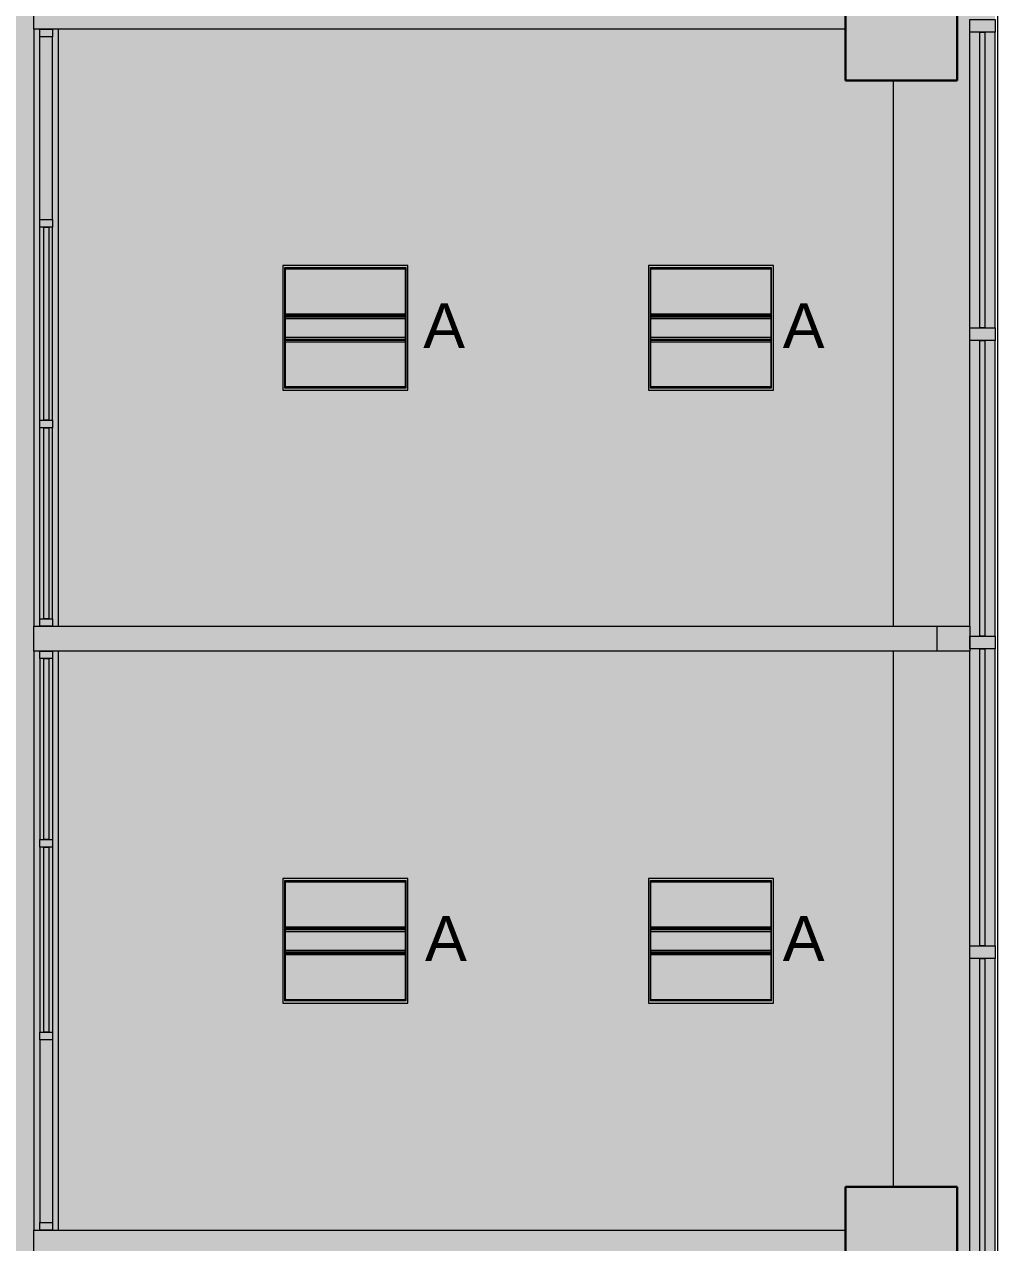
# Model space of a CAD drawing. Header units: inches. Extents: x -1196 to 1003, y -7097 to -4899.
# Drawn here: x 811.2 to 1002.9, y -6718.3 to -6478.2 of the extents above; entities that cross this region are included whole.
import ezdxf

# ---------------------------------------------------------------- set-up
doc = ezdxf.new("R2010")
doc.units = ezdxf.units.IN
doc.header["$MEASUREMENT"] = 0
for name, color, linetype, lineweight in [('A-CLNG', 13, 'Continuous', 13), ('A-DETL-GENF', 92, 'Continuous', 9), ('A-FLOR', 192, 'Continuous', 13), ('A-GLAZ-CURT', 52, 'Continuous', 9), ('A-GLAZ-CWMG', 51, 'Continuous', 9), ('A-WALL', 113, 'Continuous', 9), ('E-LITE-EQPM', 33, 'Continuous', 9), ('E-LITE-EQPM-IDEN', 33, 'Continuous', 9), ('S-COLS', 52, 'Continuous', 9)]:
    doc.layers.add(name, color=color, linetype=linetype, lineweight=lineweight)
doc.styles.add('Arial', font='arial.ttf', dxfattribs={"height": 8.851796})

# ---------------------------------------------------------------- blocks, each defined once
blk = doc.blocks.new('Concrete-Rectangular-Column - 24 X 24-5087837-FIRST FLOOR RCP')
at = {"layer": 'S-COLS', "lineweight": 30}
for p, q in [((-11, 11), (11, 11)), ((-11, -11), (-11, 11)), ((11, 11), (11, -11)), ((11, -11), (-11, -11))]:
    blk.add_line(p, q, dxfattribs=at)
blk = doc.blocks.new('Rectangular Mullion - 2_5_ x 5_ rectangular-V32-FIRST FLOOR RCP')
at = {"layer": 'A-GLAZ-CWMG'}
for p, q in [((439.92, -5859.78), (381.67, -5859.78)), ((439.92, -5864.78), (381.67, -5864.78))]:
    blk.add_line(p, q, dxfattribs=at)
blk = doc.blocks.new('System Panel - Glazed-5271095-FIRST FLOOR RCP')
at = {"layer": 'A-GLAZ-CURT', "lineweight": 13}
for p, q in [((-29.125, -0.5), (-29.125, 0.5)), ((-29.125, 0.5), (29.125, 0.5)), ((29.125, 0.5), (29.125, -0.5)), ((29.125, -0.5), (-29.125, -0.5))]:
    blk.add_line(p, q, dxfattribs=at)
blk = doc.blocks.new('Rectangular Mullion - 2_5_ x 5_ rectangular-V42-FIRST FLOOR RCP')
at = {"layer": 'A-GLAZ-CWMG'}
for p, q in [((997.44, -6596.84), (997.44, -6540.53)), ((1002.44, -6598.78), (1002.44, -6540.53))]:
    blk.add_line(p, q, dxfattribs=at)
blk = doc.blocks.new('Rectangular Mullion - 2_5_ x 5_ rectangular-V43-FIRST FLOOR RCP')
at = {"layer": 'A-GLAZ-CWMG'}
for p, q in [((997.44, -6659.78), (997.44, -6601.71)), ((1002.44, -6659.78), (1002.44, -6601.28))]:
    blk.add_line(p, q, dxfattribs=at)
blk = doc.blocks.new('System Panel - Glazed-5271094-FIRST FLOOR RCP')
at = {"layer": 'A-GLAZ-CURT', "lineweight": 13}
for p, q in [((-29.25, -0.5), (-29.25, 0.5)), ((-29.25, 0.5), (29.25, 0.5)), ((29.25, 0.5), (29.25, -0.5)), ((29.25, -0.5), (-29.25, -0.5))]:
    blk.add_line(p, q, dxfattribs=at)
blk = doc.blocks.new('Rectangular Mullion - 2_5_ x 5_ rectangular-V21-FIRST FLOOR RCP')
at = {"layer": 'A-GLAZ-CWMG'}
for p, q in [((37.44, -5031.53), (37.44, -4973.03)), ((42.44, -5031.53), (42.44, -4973.03))]:
    blk.add_line(p, q, dxfattribs=at)
blk = doc.blocks.new('Rectangular Mullion - 2_5_ x 5_ rectangular-5269403-FIRST FLOOR RCP')
at = {"layer": 'A-GLAZ-CWMG', "lineweight": 20}
for p, q in [((1.25, 2.5), (-1.25, 2.5)), ((-1.25, 2.5), (-1.25, -2.5)), ((1.25, -2.5), (1.25, 2.5)), ((-1.25, -2.5), (1.25, -2.5))]:
    blk.add_line(p, q, dxfattribs=at)
blk = doc.blocks.new('Rectangular Mullion - 1_5_ x 2_5_ rectangular-5258935-FIRST FLOOR RCP')
at = {"layer": 'A-GLAZ-CWMG'}
for p, q in [((-513.1, -5083.05), (-477.1, -5083.05)), ((-513.1, -5085.55), (-477.1, -5085.55))]:
    blk.add_line(p, q, dxfattribs=at)
blk = doc.blocks.new('Rectangular Mullion - 1_5_ x 2_5_ rectangular-5299781-FIRST FLOOR RCP')
at = {"layer": 'A-GLAZ-CWMG', "lineweight": 20}
for p, q in [((-1.5, 1.25), (0, 1.25)), ((-1.5, -1.25), (-1.5, 1.25)), ((0, 1.25), (0, -1.25)), ((0, -1.25), (-1.5, -1.25))]:
    blk.add_line(p, q, dxfattribs=at)
blk = doc.blocks.new('Rectangular Mullion - 1_5_ x 2_5_ rectangular-5260993-FIRST FLOOR RCP')
at = {"layer": 'A-GLAZ-CWMG'}
for p, q in [((814.28, -6556.21), (814.28, -6518.21)), ((816.78, -6556.21), (816.78, -6518.21))]:
    blk.add_line(p, q, dxfattribs=at)
blk = doc.blocks.new('System Panel - Glazed-5299832-FIRST FLOOR RCP')
at = {"layer": 'A-GLAZ-CURT', "lineweight": 13}
for p, q in [((-18.8125, -0.5), (-18.8125, 0.5)), ((-18.8125, 0.5), (18.8125, 0.5)), ((18.8125, 0.5), (18.8125, -0.5)), ((18.8125, -0.5), (-18.8125, -0.5))]:
    blk.add_line(p, q, dxfattribs=at)
blk = doc.blocks.new('Rectangular Mullion - 1_5_ x 2_5_ rectangular-5299771-FIRST FLOOR RCP')
at = {"layer": 'A-GLAZ-CWMG', "lineweight": 20}
for p, q in [((0.75, 1.25), (-0.75, 1.25)), ((-0.75, 1.25), (-0.75, -1.25)), ((0.75, -1.25), (0.75, 1.25)), ((-0.75, -1.25), (0.75, -1.25))]:
    blk.add_line(p, q, dxfattribs=at)
blk = doc.blocks.new('Rectangular Mullion - 1_5_ x 2_5_ rectangular-5299784-FIRST FLOOR RCP')
at = {"layer": 'A-GLAZ-CWMG', "lineweight": 20}
for p, q in [((0, 1.25), (-1.5, 1.25)), ((-1.5, 1.25), (-1.5, -1.25)), ((0, -1.25), (0, 1.25)), ((-1.5, -1.25), (0, -1.25))]:
    blk.add_line(p, q, dxfattribs=at)
blk = doc.blocks.new('System Panel - Glazed-5299833-FIRST FLOOR RCP')
at = {"layer": 'A-GLAZ-CURT', "lineweight": 13}
for p, q in [((-19, -0.5), (-19, 0.5)), ((-19, 0.5), (19, 0.5)), ((19, 0.5), (19, -0.5)), ((19, -0.5), (-19, -0.5))]:
    blk.add_line(p, q, dxfattribs=at)
blk = doc.blocks.new('Rectangular Mullion - 1_5_ x 2_5_ rectangular-5260996-FIRST FLOOR RCP')
at = {"layer": 'A-GLAZ-CWMG'}
for p, q in [((814.28, -6595.34), (814.28, -6557.71)), ((816.78, -6595.34), (816.78, -6557.71))]:
    blk.add_line(p, q, dxfattribs=at)
blk = doc.blocks.new('Rectangular Mullion - 1_5_ x 2_5_ rectangular-5299811-FIRST FLOOR RCP')
at = {"layer": 'A-GLAZ-CWMG', "lineweight": 20}
for p, q in [((0.75, 1.25), (-0.75, 1.25)), ((-0.75, 1.25), (-0.75, -1.25)), ((0.75, -1.25), (0.75, 1.25)), ((-0.75, -1.25), (0.75, -1.25))]:
    blk.add_line(p, q, dxfattribs=at)
blk = doc.blocks.new('Rectangular Mullion - 1_5_ x 2_5_ rectangular-5258732-FIRST FLOOR RCP')
at = {"layer": 'A-GLAZ-CWMG'}
for p, q in [((-281.79, -5083.05), (-317.79, -5083.05)), ((-281.79, -5085.55), (-317.79, -5085.55))]:
    blk.add_line(p, q, dxfattribs=at)
blk = doc.blocks.new('Rectangular Mullion - 1_5_ x 2_5_ rectangular-5299777-FIRST FLOOR RCP')
at = {"layer": 'A-GLAZ-CWMG', "lineweight": 20}
for p, q in [((-1.5, 1.25), (0, 1.25)), ((-1.5, -1.25), (-1.5, 1.25)), ((0, 1.25), (0, -1.25)), ((0, -1.25), (-1.5, -1.25))]:
    blk.add_line(p, q, dxfattribs=at)
blk = doc.blocks.new('Rectangular Mullion - 1_5_ x 2_5_ rectangular-4941403-FIRST FLOOR RCP')
at = {"layer": 'A-GLAZ-CWMG'}
for p, q in [((-1006.07, -5432.17), (-1006.07, -5468.67)), ((-1003.57, -5432.17), (-1003.57, -5468.67))]:
    blk.add_line(p, q, dxfattribs=at)
blk = doc.blocks.new('System Panel - Glazed-5299834-FIRST FLOOR RCP')
at = {"layer": 'A-GLAZ-CURT', "lineweight": 13}
for p, q in [((-17.8125, -0.5), (-17.8125, 0.5)), ((-17.8125, 0.5), (17.8125, 0.5)), ((17.8125, 0.5), (17.8125, -0.5)), ((17.8125, -0.5), (-17.8125, -0.5))]:
    blk.add_line(p, q, dxfattribs=at)
blk = doc.blocks.new('Rectangular Mullion - 1_5_ x 2_5_ rectangular-5299765-FIRST FLOOR RCP')
at = {"layer": 'A-GLAZ-CWMG', "lineweight": 20}
for p, q in [((0.75, 1.25), (-0.75, 1.25)), ((-0.75, 1.25), (-0.75, -1.25)), ((0.75, -1.25), (0.75, 1.25)), ((-0.75, -1.25), (0.75, -1.25))]:
    blk.add_line(p, q, dxfattribs=at)
blk = doc.blocks.new('Rectangular Mullion - 1_5_ x 2_5_ rectangular-5299780-FIRST FLOOR RCP')
at = {"layer": 'A-GLAZ-CWMG', "lineweight": 20}
for p, q in [((0, 1.25), (-1.5, 1.25)), ((-1.5, 1.25), (-1.5, -1.25)), ((0, -1.25), (0, 1.25)), ((-1.5, -1.25), (0, -1.25))]:
    blk.add_line(p, q, dxfattribs=at)
blk = doc.blocks.new('System Panel - Glazed-5299835-FIRST FLOOR RCP')
at = {"layer": 'A-GLAZ-CURT', "lineweight": 13}
for p, q in [((-18.25, -0.5), (-18.25, 0.5)), ((-18.25, 0.5), (18.25, 0.5)), ((18.25, 0.5), (18.25, -0.5)), ((18.25, -0.5), (-18.25, -0.5))]:
    blk.add_line(p, q, dxfattribs=at)
blk = doc.blocks.new('Rectangular Mullion - 1_5_ x 2_5_ rectangular-5261530-FIRST FLOOR RCP')
at = {"layer": 'A-GLAZ-CWMG'}
for p, q in [((814.28, -6603.21), (814.28, -6638.84)), ((816.78, -6603.21), (816.78, -6638.84))]:
    blk.add_line(p, q, dxfattribs=at)
blk = doc.blocks.new('Rectangular Mullion - 1_5_ x 2_5_ rectangular-5299828-FIRST FLOOR RCP')
at = {"layer": 'A-GLAZ-CWMG', "lineweight": 20}
for p, q in [((0.75, 1.25), (-0.75, 1.25)), ((-0.75, 1.25), (-0.75, -1.25)), ((0.75, -1.25), (0.75, 1.25)), ((-0.75, -1.25), (0.75, -1.25))]:
    blk.add_line(p, q, dxfattribs=at)
blk = doc.blocks.new('L-Recessed-Axis-Plano - 2 X 2-4550865-FIRST FLOOR RCP')
at = {"layer": 'E-LITE-EQPM'}
for p, q in [((11.91, 11.87), (-11.91, 11.87)), ((-11.91, 11.87), (-11.91, -11.88)), ((-11.88, -11.56), (-11.88, 11.56)), ((-11.88, 11.56), (11.87, 11.56)), ((11.87, 11.56), (11.87, -11.56)), ((11.91, -11.88), (11.91, 11.87)), ((-11.88, 2.74), (11.87, 2.74)), ((11.87, 2.51), (-11.88, 2.51)), ((-11.88, 2.3), (11.87, 2.3)), ((-11.88, 2.2), (11.87, 2.2)), ((-11.88, 1.83), (11.87, 1.83)), ((-11.88, -1.83), (11.87, -1.83)), ((-11.88, -2.2), (11.87, -2.2)), ((-11.88, -2.3), (11.87, -2.3)), ((-11.88, -2.51), (11.87, -2.51)), ((-11.88, -2.74), (11.87, -2.74)), ((-11.91, -11.88), (11.91, -11.88)), ((11.87, -11.56), (-11.88, -11.56))]:
    blk.add_line(p, q, dxfattribs=at)

msp = doc.modelspace()

# ---------------------------------------------------------------- hatches: boundary and pattern name
at = {"layer": 'A-DETL-GENF'}
h = msp.add_hatch(color=253, dxfattribs=at)
h.paths.add_polyline_path([(-96.31, -7097.28), (1002.44, -7097.28), (1002.44, -5859.78), (322.42, -5859.78), (322.44, -6330.92), (683.59, -6330.92), (683.59, -6624.92), (559.5, -6624.92), (559.5, -6380.94), (274.94, -6380.94), (274.94, -6852.28), (-475.06, -6852.28), (-475.06, -7097.28), (-115.06, -7097.28)], flags=0)
h.paths.add_polyline_path([(607.07, -6718.44), (607.07, -6718.44), (607.07, -6718.11)], flags=0)
h.paths.add_polyline_path([(703.07, -6718.44), (703.07, -6718.44), (703.07, -6718.11)], flags=0)
h.paths.add_polyline_path([(415.07, -6718.44), (415.07, -6718.44), (415.07, -6718.11)], flags=0)
h.paths.add_polyline_path([(511.07, -6718.44), (511.07, -6718.44), (511.07, -6718.11)], flags=0)
h.paths.add_polyline_path([(319.07, -6718.44), (319.07, -6718.44), (319.07, -6718.11)], flags=0)
h.paths.add_polyline_path([(481.7, -6462.6), (481.7, -6462.6), (481.7, -6461.7)], flags=0)
h.paths.add_polyline_path([(-1005.67, -6377.88), (-1002.51, -6377.88), (-1002.51, -6251.58), (-715.06, -6251.58), (-715.06, -5622.4), (-875.59, -5622.4), (-875.59, -5364.35), (-276.76, -5364.35), (-276.76, -5627.86), (-149.01, -5627.86), (-149.01, -5748.71), (-83.94, -5813.77), (-83.92, -5862.8), (39.67, -5862.8), (154.2, -5748.27), (42.44, -5636.51), (42.44, -4899.28), (-1195.06, -4899.28), (-1195.06, -6377.88), (-1157.23, -6377.88)], flags=0)
h.paths.add_polyline_path([(703.45, -6310.98), (703.45, -6310.98), (703.45, -6310.76)], flags=0)
h.paths.add_polyline_path([(703.48, -6140.42), (703.48, -6140.42), (703.48, -6139.81)], flags=0)
h.paths.add_polyline_path([(-249.39, -5477.1), (-249.39, -5477.1), (-249.39, -5476.71)], flags=0)

# ---------------------------------------------------------------- linework, layer by layer
at = {"layer": 'A-CLNG'}
for p, q in [((982.44, -6596.84), (982.44, -6489.28)), ((886.76, -6525.75), (862.14, -6525.75)), ((862.14, -6525.75), (862.14, -6550.32)), ((886.76, -6550.32), (886.76, -6525.75)), ((958.76, -6525.75), (934.14, -6525.75)), ((934.14, -6525.75), (934.14, -6550.32)), ((958.76, -6550.32), (958.76, -6525.75)), ((862.14, -6550.32), (886.76, -6550.32)), ((934.14, -6550.32), (958.76, -6550.32)), ((982.44, -6707.28), (982.44, -6601.71)), ((886.76, -6646.5), (862.14, -6646.5)), ((862.14, -6646.5), (862.14, -6671.07)), ((886.76, -6671.07), (886.76, -6646.5)), ((958.76, -6646.5), (934.14, -6646.5)), ((934.14, -6646.5), (934.14, -6671.07)), ((958.76, -6671.07), (958.76, -6646.5)), ((862.14, -6671.07), (886.76, -6671.07)), ((934.14, -6671.07), (958.76, -6671.07))]:
    msp.add_line(p, q, dxfattribs=at)
at = {"layer": 'A-FLOR'}
msp.add_line((1002.94, -5897.28), (1002.94, -7053.28), dxfattribs=at)
at = {"layer": 'A-WALL', "lineweight": 13}
for p, q in [((813.09, -6479.21), (813.09, -6474.34)), ((972.94, -6479.21), (813.09, -6479.21)), ((813.09, -6601.71), (813.09, -6596.84)), ((813.09, -6596.84), (997.44, -6596.84)), ((990.94, -6596.84), (990.94, -6601.71)), ((997.44, -6596.84), (997.44, -6601.71)), ((997.44, -6601.71), (813.09, -6601.71)), ((813.09, -6720.71), (813.09, -6715.84)), ((813.09, -6715.84), (972.94, -6715.84))]:
    msp.add_line(p, q, dxfattribs=at)
at = {"layer": 'A-WALL'}
for p, q in [((813.09, -6479.21), (813.09, -6596.84)), ((817.96, -6596.84), (817.96, -6479.21)), ((813.09, -6601.71), (813.09, -6715.84)), ((817.96, -6715.84), (817.96, -6601.71))]:
    msp.add_line(p, q, dxfattribs=at)

# ---------------------------------------------------------------- block references
at = {"layer": 'A-GLAZ-CURT'}
for name, p, rotation in [('System Panel - Glazed-5271095-FIRST FLOOR RCP', (999.94, -6508.9), 89.99999999999991), ('System Panel - Glazed-5299833-FIRST FLOOR RCP', (815.53, -6537.21), 90.00000000000058), ('System Panel - Glazed-5271095-FIRST FLOOR RCP', (999.94, -6569.65), 89.99999999999991), ('System Panel - Glazed-5299832-FIRST FLOOR RCP', (815.53, -6576.53), 90.00000000000058), ('System Panel - Glazed-5299834-FIRST FLOOR RCP', (815.53, -6621.03), 269.9999999999994), ('System Panel - Glazed-5271094-FIRST FLOOR RCP', (999.94, -6630.53), 89.99999999999991), ('System Panel - Glazed-5299835-FIRST FLOOR RCP', (815.53, -6658.59), 269.9999999999994), ('System Panel - Glazed-5271094-FIRST FLOOR RCP', (999.94, -6691.53), 89.99999999999991)]:
    msp.add_blockref(name, p, dxfattribs=dict(at, rotation=rotation))
at = {"layer": 'A-GLAZ-CWMG', "extrusion": (0, 0, -1)}
for name, p, rotation in [('Rectangular Mullion - 2_5_ x 5_ rectangular-5269403-FIRST FLOOR RCP', (-999.94, -6478.53), 90.0000000000001), ('Rectangular Mullion - 1_5_ x 2_5_ rectangular-5299784-FIRST FLOOR RCP', (-815.53, -6479.21), 89.99999999999945), ('Rectangular Mullion - 1_5_ x 2_5_ rectangular-5299771-FIRST FLOOR RCP', (-815.53, -6517.46), 89.99999999999945), ('Rectangular Mullion - 2_5_ x 5_ rectangular-5269403-FIRST FLOOR RCP', (-999.94, -6539.28), 90.0000000000001), ('Rectangular Mullion - 1_5_ x 2_5_ rectangular-5299811-FIRST FLOOR RCP', (-815.53, -6556.96), 89.99999999999945), ('Rectangular Mullion - 2_5_ x 5_ rectangular-5269403-FIRST FLOOR RCP', (-999.94, -6600.03), 90.0000000000001), ('Rectangular Mullion - 1_5_ x 2_5_ rectangular-5299828-FIRST FLOOR RCP', (-815.53, -6639.59), 270.0000000000006), ('Rectangular Mullion - 2_5_ x 5_ rectangular-5269403-FIRST FLOOR RCP', (-999.94, -6661.03), 90.0000000000001), ('Rectangular Mullion - 1_5_ x 2_5_ rectangular-5299765-FIRST FLOOR RCP', (-815.53, -6677.59), 270.0000000000006), ('Rectangular Mullion - 1_5_ x 2_5_ rectangular-5299780-FIRST FLOOR RCP', (-815.53, -6715.84), 270.0000000000006)]:
    msp.add_blockref(name, p, dxfattribs=dict(at, rotation=rotation))
at = {"layer": 'A-GLAZ-CWMG'}
for name, p, rotation in [('Rectangular Mullion - 1_5_ x 2_5_ rectangular-5258935-FIRST FLOOR RCP', (-4268.78, -6003.62), 89.9999999999995), ('Rectangular Mullion - 2_5_ x 5_ rectangular-V32-FIRST FLOOR RCP', (6862.22, -6098.11), 270.0000000000006), ('Rectangular Mullion - 1_5_ x 2_5_ rectangular-5299781-FIRST FLOOR RCP', (815.53, -6596.84), 270.0000000000006), ('Rectangular Mullion - 1_5_ x 2_5_ rectangular-5299777-FIRST FLOOR RCP', (815.53, -6601.71), 89.99999999999945), ('Rectangular Mullion - 1_5_ x 2_5_ rectangular-5258732-FIRST FLOOR RCP', (-4268.78, -6396.55), 90.0000000000005)]:
    msp.add_blockref(name, p, dxfattribs=dict(at, rotation=rotation))
for name, p in [('Rectangular Mullion - 1_5_ x 2_5_ rectangular-5260993-FIRST FLOOR RCP', (0, 0)), ('Rectangular Mullion - 2_5_ x 5_ rectangular-V42-FIRST FLOOR RCP', (0, 0)), ('Rectangular Mullion - 1_5_ x 2_5_ rectangular-5260996-FIRST FLOOR RCP', (0, 0)), ('Rectangular Mullion - 1_5_ x 2_5_ rectangular-5261530-FIRST FLOOR RCP', (0, 0)), ('Rectangular Mullion - 2_5_ x 5_ rectangular-V43-FIRST FLOOR RCP', (0, 0)), ('Rectangular Mullion - 1_5_ x 2_5_ rectangular-4941403-FIRST FLOOR RCP', (1820.35, -1208.17)), ('Rectangular Mullion - 2_5_ x 5_ rectangular-V21-FIRST FLOOR RCP', (960, -1689.25))]:
    msp.add_blockref(name, p, dxfattribs=at)
at = {"layer": 'E-LITE-EQPM', "extrusion": (0, 0, -1), "rotation": 180}
for p in [(-874.45, -6538.04), (-946.45, -6538.04), (-874.45, -6658.79), (-946.45, -6658.79)]:
    msp.add_blockref('L-Recessed-Axis-Plano - 2 X 2-4550865-FIRST FLOOR RCP', p, dxfattribs=at)
at = {"layer": 'S-COLS'}
for p in [(983.94, -6478.28), (983.94, -6718.28)]:
    msp.add_blockref('Concrete-Rectangular-Column - 24 X 24-5087837-FIRST FLOOR RCP', p, dxfattribs=at)

# ---------------------------------------------------------------- texts
at = {"layer": 'E-LITE-EQPM-IDEN', "char_height": 8.85, "width": 9.828, "attachment_point": 2, "line_spacing_factor": 0.938532, "style": 'Arial'}
for insert in [(893.91, -6533.19), (964.73, -6533.19), (894.26, -6653.94), (964.73, -6653.94)]:
    msp.add_mtext('A', dxfattribs=dict(at, insert=insert))

doc.saveas('drawing.dxf')
